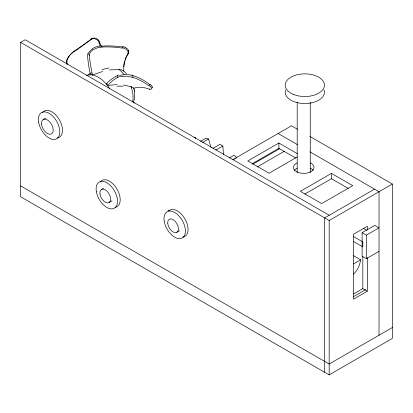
<?xml version="1.0" encoding="UTF-8"?>
<svg xmlns="http://www.w3.org/2000/svg" width="413" height="413" viewBox="0 0 413 413"><rect width="100%" height="100%" fill="white"/><g stroke="black" fill="none" stroke-linecap="round" stroke-linejoin="round"><path stroke-width="0.62" d="M123.477 70.432L123.472 70.695A7.289 5.978 -11.5 0 0 123.219 70.422M353.347 255.616L360.585 259.798C359.878 265.161 357.637 270.52 353.43 274.072M122.904 46.762L122.429 48.14A56.757 32.772 0 0 0 102.119 47.036L97.349 47.82L93.152 49.648L90.287 52.245L89.285 55.13L90.432 64.758L92.414 74.99L102.615 71.48M128.696 52.234A5.679 3.443 21.1 0 1 128.464 52.936L127.87 54.371A47.294 27.304 60 0 0 123.699 69.678L123.694 70.912M133.347 102.259C135.123 97.979 134.994 93.152 133.951 88.707L134.034 89.131M88.903 52.265L88.831 52.446A4.595 3.774 -34.1 0 0 88.578 54.077L89.296 55.352M149.521 88.63L149.217 89.151A47.294 27.304 60 0 0 134.623 88.005L133.781 88.284A5.395 2.922 -71.4 0 0 133.693 87.67M150.048 84.546L149.088 86.1A56.757 46.055 71 0 0 132.965 77.386L126.202 76.152L119.512 76.684L117.602 77.36L113.415 80.034L107.421 85.465L106.735 83.911L107.272 83.762M128.36 53.06L128.376 53.045A48.564 28.244 61.9 0 0 125.015 59.916M99.316 41.321A5.679 5.013 34.3 0 1 99.796 42.379L99.357 43.184A47.294 27.304 60 0 0 100.178 45.776M72.796 52.265C69.482 55.017 65.553 59.58 67.365 64.185M73.989 51.377L74.397 51.057A56.757 5.188 -33.7 0 0 90.524 39.715L91.01 39.07A5.653 5.116 49.5 0 1 91.939 38.517L92.125 38.45A5.668 5.111 45.7 0 1 93.245 38.135L93.457 38.135A5.679 5.064 41.2 0 1 94.623 38.115L94.804 38.172M152.154 87.876L152.056 87.928A5.668 1.497 37 0 1 151.87 87.99L151.803 87.984M74.397 51.057L70.411 54.449L67.696 58.135A8.255 8.053 -7.5 0 0 66.421 63.189M92.44 48.533L95.878 46.932L99.812 46.024M309.864 136.409L392.35 184.033L392.35 338.412L329.171 374.89L20.65 196.769L20.65 42.389L25.219 39.751L329.244 215.276M86.451 75.724L91.449 72.838M43.608 119.336L45.843 118.046M101.314 189.557L103.549 188.266M200.403 141.385L205.86 138.231L208.57 138.99L211.022 147.441M202.566 142.454L208.57 138.99M109.197 202.463L111.985 200.852M212.969 148.344L220.062 144.245L222.86 146.011L223.459 154.638M215.762 150.105L222.86 146.011M229.282 157.983L234.192 155.149L236.825 157.766L235.735 158.396M232.86 159.63L291.47 125.789L297.603 129.331M233.551 159.655L234.646 159.026M297.422 153.729L278.873 143.017L247.8 160.956L269.075 173.238L297.375 156.904M252.24 163.724L278.873 148.35L295.785 158.112M252.653 164.271L279.787 148.608M257.263 166.935L284.397 151.266M176.847 232.323L179.64 230.712M331.453 173.372L300.38 191.312L321.655 203.599L352.728 185.659L331.453 173.372L331.453 178.705L304.82 194.079M374.524 189.133L324.675 217.914L324.675 372.294M20.65 42.389L329.171 220.511L392.35 184.033M362.108 232.664L374.751 225.364L379.02 227.831L366.372 235.131L362.108 232.664L362.108 256.199L366.372 258.662L379.02 251.362M353.471 263.902L360.585 259.798M353.425 294.035L362.831 288.604L367.327 291.201L367.327 257.774M353.151 296.864L365.877 289.518M367.327 291.201L353.492 299.188L353.492 234.259L367.327 226.272L367.327 230.129M392.35 327.535L329.171 364.013L20.65 185.891M117.555 77.381L117.473 75.434M92.383 74.304L91.629 74.624L92.388 74.98M107.421 85.465L117.153 84.551M109.507 69.983L119.543 69.379M194.038 137.483L195.23 137.322L195.793 138.453M124.045 74.221L131.437 75.058M123.337 84.933L131.577 86.854M168.003 210.516L169.273 210.718M278.14 133.487L297.644 144.751M309.895 151.824L379.02 191.73L379.02 335.232M331.453 178.705L348.36 188.467M363.233 228.322L366.553 230.237M353.435 236.535L362.836 241.961L362.836 246.891L353.435 241.46M97.334 39.152L98.031 39.679A5.668 4.879 36.2 0 1 98.361 40.004L98.521 40.154M133.203 102.083L133.869 102.636M134.019 102.76L134.354 103.049M123.58 70.695L126.373 73.674M102.119 47.036L101.288 45.874M128.319 50.267L128.588 50.861M99.905 42.57L99.915 42.606A48.564 27.304 61.5 0 0 100.948 46.204M128.711 51.32L128.686 51.202A5.668 3.376 24.4 0 0 128.577 50.861M134.323 90.638L134.421 91.134M66.612 63.204L66.648 63.37A4.595 4.466 8.2 0 0 66.927 64.211M132.965 77.386L132.707 75.403M366.372 235.131L366.372 258.662M362.831 256.463L362.831 288.604M329.171 220.511L329.171 374.89M310.261 102.331L310.261 172.629M297.184 102.331L297.184 172.629M278.873 143.017L278.873 148.35M324.024 89.869A19.612 11.321 0 0 1 304.83 103.513A19.612 11.321 0 0 1 285.631 89.869M294.273 170.409A10.299 5.947 0 0 1 297.128 168.205M310.318 168.205A10.299 5.947 0 0 1 313.173 170.409M310.318 162.877A10.299 5.947 0 0 1 311.221 171.514A10.299 5.947 0 0 1 296.224 171.514A10.299 5.947 0 0 1 297.128 162.877M42.591 112.506A15.131 8.735 60 0 1 59.405 119.853A15.131 8.735 60 0 1 57.128 137.921M100.307 181.932A15.131 8.735 60 0 1 117.122 189.278A15.131 8.735 60 0 1 114.85 207.347M168.772 210.955A15.131 8.735 60 0 1 185.354 219.695A15.131 8.735 60 0 1 182.701 237.083M123.58 70.731A5.297 0.542 89.1 0 1 123.688 71.005M119.517 69.492A8.549 6.897 -8.8 0 1 123.616 70.984M131.241 86.926A8.554 2.478 7.2 0 1 133.569 88.279M118.851 69.332A24.594 14.197 60 0 1 124.065 74.495M131.024 86.658A24.594 14.197 60 0 1 132.614 101.588M86.405 75.765A24.594 14.197 60 0 1 109.703 88.728M90.333 74.376A113.048 69.756 58.3 0 1 87.422 53.582M90.499 39.684A5.668 5.132 49.8 0 1 99.275 43.2M92.347 38.461A58.403 5.292 -34.6 0 1 74.402 51.501M72.76 52.219A21.77 19.834 -43.5 0 1 73.953 51.326M94.804 38.104A5.668 4.977 38 0 1 97.37 39.096M98.485 40.18A5.679 4.91 36 0 1 99.223 41.14M123.642 66.73A48.564 28.244 61.9 0 1 124.643 61.191M101.918 69.683A60.881 56.085 17.2 0 1 109.006 67.995M122.393 47.732A5.668 3.991 22.2 0 1 127.885 54.382M101.33 46.148A58.403 33.866 -1 0 1 122.785 47.01M99.817 46.07A21.77 20.8 -17.3 0 1 101.288 45.92M122.898 46.721A5.653 3.97 22.2 0 1 124.06 46.989M124.272 47.036A5.668 3.862 21.8 0 1 125.444 47.541M125.65 47.645A5.679 3.696 22 0 1 126.662 48.311M126.853 48.404A5.668 3.526 22.9 0 1 128.412 50.262M128.67 51.315A5.679 3.402 23.8 0 1 128.717 52.105M89.074 52.337A8.255 6.985 -29.3 0 1 92.651 48.92M116.9 86.234A60.881 49.204 -50.4 0 1 122.991 86.276M149.873 86.09A5.668 1.977 30.1 0 1 149.423 89.384M106.518 83.612A113.048 66.374 56.2 0 1 117.54 75.548M117.535 75.44A4.595 1.12 -7.7 0 1 118.805 74.959M132.692 75.517A58.403 47.841 70.5 0 1 149.971 84.686M131.344 75.156A21.77 11.822 -4.9 0 1 132.604 75.496M150.12 84.531A5.653 1.962 30.2 0 1 150.941 85.248M151.127 85.388A5.668 1.833 31.1 0 1 151.772 86.116M151.876 86.25A5.679 1.678 32.8 0 1 152.242 86.864M152.356 86.998A5.668 1.559 34.8 0 1 152.196 87.799M119.646 75.398A8.255 2.432 -5.5 0 1 123.74 74.898M293.323 94.355A19.612 11.321 0 0 0 324.339 86.353A19.612 11.321 0 0 0 296.828 74.846A19.612 11.321 0 0 0 293.323 94.355M100.013 194.218A7.568 4.367 60 0 0 108.8 202.685A7.568 4.367 60 0 0 106.952 191.131A7.568 4.367 60 0 0 100.013 194.218M38.626 122.093A15.131 8.735 60 0 0 56.209 139.021A15.131 8.735 60 0 0 52.503 115.914A15.131 8.735 60 0 0 38.626 122.093M96.343 191.518A15.131 8.735 60 0 0 113.926 208.446A15.131 8.735 60 0 0 110.219 185.339A15.131 8.735 60 0 0 96.343 191.518M164.198 221.249A15.131 8.735 60 0 0 181.782 238.182A15.131 8.735 60 0 0 178.075 215.07A15.131 8.735 60 0 0 164.198 221.249M41.579 124.504A8.275 4.78 60 0 0 51.088 134.055A8.275 4.78 60 0 0 49.379 121.53A8.275 4.78 60 0 0 41.579 124.504M167.781 223.696A7.568 4.367 60 0 0 176.439 232.514A7.568 4.367 60 0 0 174.973 221.105A7.568 4.367 60 0 0 167.781 223.696"/></g></svg>
